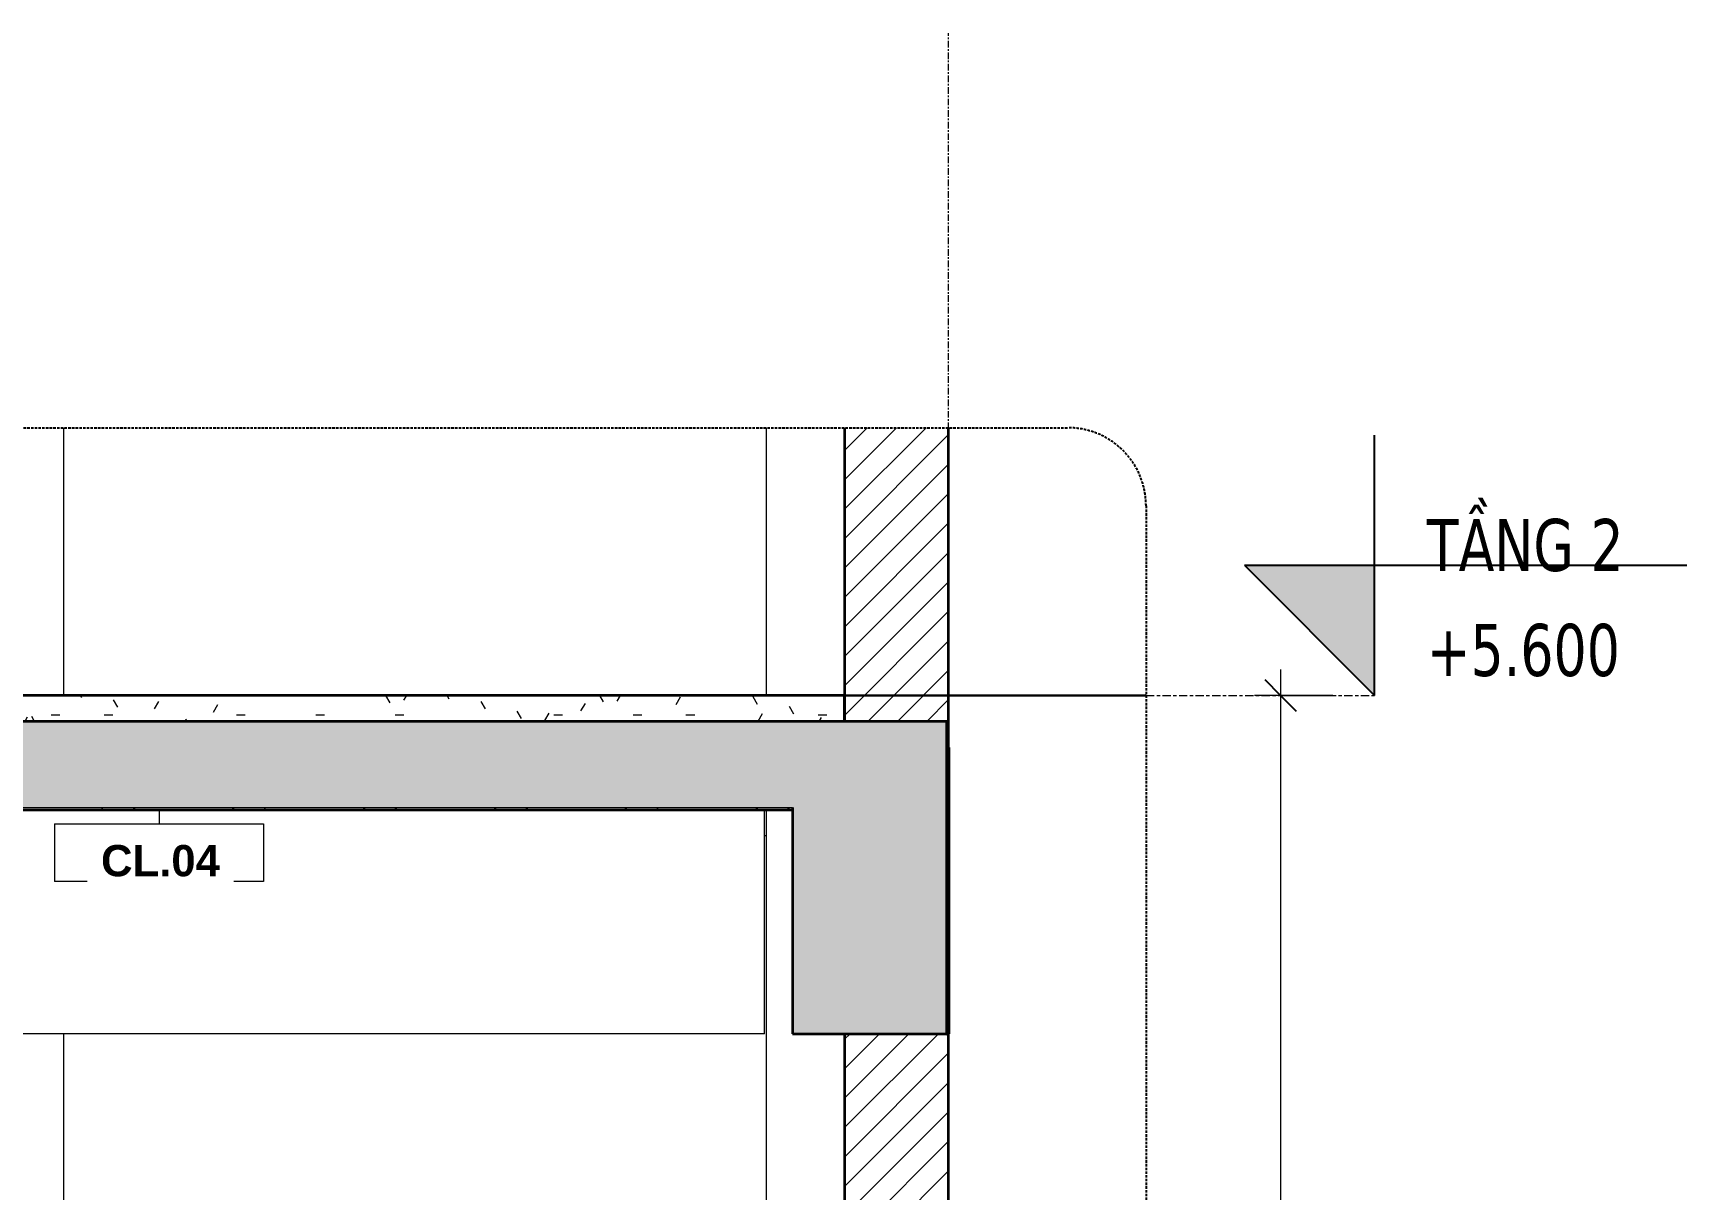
# Model space of a CAD drawing. Header units: millimetres. Extents: x 31157 to 224036, y 218 to 80529.
# Drawn here: x 93386 to 96563, y 4650 to 6873 of the extents above; entities that cross this region are included whole.
import ezdxf

# ---------------------------------------------------------------- set-up
doc = ezdxf.new("R2010")
doc.units = ezdxf.units.MM
for name, pattern in [('Centre', [31.75, 6.35, -4.7625, 15.875, -4.7625]), ('Grid Line', [22.225, 12.7, -3.175, 3.175, -3.175]), ('Hidden', [7.14375, 4.7625, -2.38125]), ('IMPORT-CENTER _2_', [40.64, 25.4, -5.08, 5.08, -5.08])]:
    doc.linetypes.add(name, pattern=pattern)
for name, color, linetype, lineweight in [('0-5', 170, 'Continuous', 5), ('A-ANNO-DIMS', 211, 'Continuous', 9), ('A-ANNO-DIMS-50', 211, 'Continuous', 9), ('A-CLNG-IDEN', 151, 'Continuous', 9), ('A-DETL-GENF', 92, 'Continuous', 18), ('A-DETL-GENF-4', 92, 'Hidden', 25), ('A-DETL-GENF-5', 9, 'Continuous', 18), ('A-DETL-MEDM', 33, 'Continuous', 35), ('A-DETL-THIN', 151, 'Continuous', 18), ('A-FLOR-2', 7, 'Continuous', 18), ('A-FLOR-FNSH-1', 250, 'Continuous', 35), ('A-FLOR-LEVL', 51, 'Continuous', 9), ('A-FLOR-LEVL-1', 51, 'Continuous', 25), ('A-FLOR-LEVL-2', 51, 'Centre', 9), ('A-FLOR-PATT-1', 253, 'Continuous', 18), ('A-FLOR-PATT-4', 67, 'Continuous', 18), ('A-WALL-6', 250, 'Continuous', 35), ('A-WALL-PATT-2', 111, 'Continuous', 18), ('G-IMPT', 8, 'Continuous', 18), ('G-IMPT-5', 8, 'IMPORT-CENTER _2_', 18), ('M-EQPM', 50, 'Continuous', 18), ('M-EQPM-3', 50, 'Continuous', 25), ('S-BEAM-2', 7, 'Continuous', 18), ('S-BEAM-3', 130, 'Continuous', 50), ('S-COLS-8', 7, 'Continuous', 18), ('S-GRID-1', 1, 'Grid Line', 9)]:
    doc.layers.add(name, color=color, linetype=linetype, lineweight=lineweight)
doc.styles.add('Arial_B_3', font='arialbd.ttf', dxfattribs={"height": 60})
doc.styles.add('Tahoma_B_1', font='tahomabd.ttf', dxfattribs={"width": 0.85, "height": 100})
doc.styles.add('UTM Avo', font='', dxfattribs={"width": 0.9, "height": 125})
doc.styles.get('UTM Avo').set_extended_font_data('UTM Avo')
doc.dimstyles.new('1_Dim_chi_tiet_2_5', dxfattribs={"dimscale": 304.8, "dimtxt": 124.912619, "dimasz": 0.19685, "dimexe": 0.164042, "dimexo": 0.0625, "dimgap": 0.016404, "dimtad": 1, "dimdec": 0, "dimrnd": 5, "dimzin": 0, "dimdsep": 46, "dimtxsty": 'UTM Avo', "dimblk1": 'OBLIQUE', "dimblk2": 'OBLIQUE', "dimsah": 1, "dimcen": 0.09, "dimdle": 0.164042, "dimazin": 0, "dimtfac": 1, "dimtdec": 4, "dimtix": 1, "dimtmove": 0, "dimatfit": 3, "dimfxl": 0.328084, "dimfxlon": 1, "dimtvp": 1, "dimtolj": 1, "dimtzin": 0, "dimarcsym": 2})
pattern_1 = [(50, (71323.1, 15875), (364.368, -31.878), [38.1, -419.1]), (355, (71323.1, 15875), (-70.486, 382.113), [30.48, -335.28]), (100.451, (71353.47, 15872.34), (293.885, 350.233), [32.38, -356.18]), (46.184, (71323.1, 15976.6), (542.158, -84.086), [57.15, -628.65]), (96.636, (71368.3, 15969.6), (474.805, 494.855), [48.57, -534.27]), (351.184, (71323.1, 15976.6), (474.81, 494.85), [45.72, -502.92]), (21, (71373.9, 15951.2), (303.2285, -204.5305), [38.1, -419.1]), (326, (71373.9, 15951.2), (123.604, 368.376), [30.48, -335.28]), (71.451, (71399.18, 15934.16), (426.834, 163.843), [32.38, -356.18]), (37.5, (71323.11, 15875), (6.1766, 169.1102), [3.353, -327.863, 3.353, -337.007, -336.55]), (37.5, (71323.11, 15875), (6.1766, 169.1102), [-671.576, 3.353, -333.197]), (7.5, (71323.1, 15875), (133.639, 200.3615), [3.353, -190.703, 3.353, -320.243, -128.27]), (7.5, (71323.1, 15875), (133.639, 200.3615), [-517.652, 3.353, -124.917]), (327.5, (71209.82, 15875), (271.1818, -11.4584), [3.353, -123.647, 3.353, -392.887, -525.78]), (327.5, (71209.82, 15875), (271.1818, -11.4584), [-523.24, 3.353, -522.427]), (317.5, (71159.02, 15875), (296.2585, 50.853), [3.353, -161.747, 3.353, -259.791, -373.38]), (317.5, (71159.02, 15875), (296.2585, 50.853), [-428.244, 3.353, -370.027]), (45, (71323.1, 15875), (-125.7236, 125.7236), []), (45, (71323.1, 16065.5), (-125.7236, 125.7236), [])]
pattern_2 = [(45, (88231.17, 15875), (-28.28427, 28.28427), [])]

# ---------------------------------------------------------------- blocks, each defined once
blk = doc.blocks.new('NCV_TKTC_KET CAU_rvt-5-TKCS_CĂN HỘ LOẠI 2 - MẶT CẮT 4')
at = {"layer": 'A-FLOR-PATT-1'}
h = blk.add_hatch(dxfattribs=at)
h.set_pattern_fill('FP_17', color=256, style=0, pattern_type=2)
h.set_pattern_definition(pattern_1)
h.paths.add_polyline_path([(75336.9, 5380), (77936.9, 5380), (77936.9, 5385), (75336.9, 5385)])
h.paths.add_polyline_path([(78233.2, 5400), (78236.9, 5400), (78236.9, 5550), (78233.2, 5549.8), (78233.2, 5419.6)])
h = blk.add_hatch(dxfattribs=at)
h.set_pattern_fill('FP_17', color=256, style=0, pattern_type=2)
h.set_pattern_definition(pattern_1)
h.paths.add_polyline_path([(75336.9, 5380), (77936.9, 5380), (77936.9, 5385), (75336.9, 5385)])
h.paths.add_polyline_path([(78233.2, 5400), (78236.9, 5400), (78236.9, 5550), (78233.2, 5549.8), (78233.2, 5419.6)])
at = {"layer": 'A-FLOR-2'}
blk.add_line((77886.9, 5330), (77883.3, 5330), dxfattribs=at)
at = {"layer": 'A-FLOR-FNSH-1'}
for p, q in [((78236.9, 5550), (78233.2, 5550)), ((78236.9, 5380), (78236.9, 5550)), ((75336.9, 5380), (77936.9, 5380)), ((78233.2, 5380), (78236.9, 5380))]:
    blk.add_line(p, q, dxfattribs=at)
at = {"layer": 'S-BEAM-2'}
for p, q in [((77883.3, 4950), (77883.3, 5380)), ((76538.1, 4950), (76242, 4950)), ((77883.3, 4950), (76538.1, 4950))]:
    blk.add_line(p, q, dxfattribs=at)
at = {"layer": 'S-BEAM-3'}
for p, q in [((78236.9, 5500), (78233.2, 5500)), ((78236.9, 4950), (78236.9, 5500)), ((78233.2, 4950), (78236.9, 4950))]:
    blk.add_line(p, q, dxfattribs=at)
at = {"layer": 'S-COLS-8'}
for p, q in [((77886.9, 5600), (77886.9, 6114.3)), ((77886.9, 2200), (77886.9, 5380))]:
    blk.add_line(p, q, dxfattribs=at)
blk = doc.blocks.new('NCV_TKTC_TANG 2_rvt-5-TKCS_CĂN HỘ LOẠI 2 - MẶT CẮT 4')
at = {"layer": 'A-FLOR-PATT-4'}
h = blk.add_hatch(dxfattribs=at)
h.set_pattern_fill('FP_18', color=256, style=0, pattern_type=2)
h.set_pattern_definition([(0, (71323.11, 15875), (203.2, 50.8), [16.764, -135.636, 16.764, -135.636, -812.8]), (0, (71323.11, 15875), (203.2, 50.8), [-304.8, 16.764, -288.036, 16.764, -135.636, -355.6]), (0, (71323.11, 15875), (203.2, 50.8), [-762, 16.764, -84.836, 16.764, -237.236]), (120, (71399.31, 15900.4), (-145.5941, 150.57636), [16.764, -135.636, 16.764, -135.636, -812.8]), (120, (71399.31, 15900.4), (-145.5941, 150.57636), [-304.8, 16.764, -288.036, 16.764, -135.636, -355.6]), (120, (71399.31, 15900.4), (-145.5941, 150.57636), [-762, 16.764, -84.836, 16.764, -237.236]), (240, (71424.71, 16002), (-57.6059, -201.37636), [16.764, -135.636, 16.764, -135.636, -812.8]), (240, (71424.71, 16002), (-57.6059, -201.37636), [-304.8, 16.764, -288.036, 16.764, -135.636, -355.6]), (240, (71424.71, 16002), (-57.6059, -201.37636), [-762, 16.764, -84.836, 16.764, -237.236])])
h.paths.add_polyline_path([(76012.6, 5550), (78036.9, 5550), (78036.9, 5600), (75336.9, 5600), (75336.9, 5550), (75436.9, 5550)])
at = {"layer": 'A-FLOR-FNSH-1'}
for p, q in [((78036.9, 5600), (75336.9, 5600)), ((78036.9, 5550), (78036.9, 5600))]:
    blk.add_line(p, q, dxfattribs=at)
at = {"layer": 'S-COLS-8'}
blk.add_line((76536.9, 6114.3), (76536.9, 5600), dxfattribs=at)
blk = doc.blocks.new('NCV_TKTC_TANG 1_rvt-5-TKCS_CĂN HỘ LOẠI 2 - MẶT CẮT 4')
at = {"layer": 'S-COLS-8'}
blk.add_line((76536.9, 4950), (76536.9, 2200), dxfattribs=at)
blk = doc.blocks.new('TKTC_XREF_251221_MB TANG 2-7 - TKTC_XREF_260130_MB TANG 2-5_dwg_THU NUOC - THU NUOC-444531-TKCS_MB TẦNG 1-4746810-TKCS_CĂN HỘ LOẠI 2 - MẶT CẮT 4')
at = {"layer": 'G-IMPT'}
for p, q in [((77782.9, 5600), (77932.9, 5600)), ((77932.9, 5600), (77782.9, 5600)), ((77807.9, 5600), (77907.9, 5600)), ((77907.9, 5600), (77807.9, 5600)), ((77823.9, 5600), (77817.9, 5600)), ((77817.9, 5600), (77823.9, 5600)), ((77830.3, 5600), (77836.3, 5600)), ((77836.3, 5600), (77830.3, 5600)), ((77842.7, 5600), (77848.7, 5600)), ((77848.7, 5600), (77842.7, 5600)), ((77861.2, 5600), (77855.2, 5600)), ((77855.2, 5600), (77861.2, 5600)), ((77861.2, 5600), (77855.2, 5600)), ((77855.2, 5600), (77861.2, 5600)), ((77857.9, 5600), (77857.9, 5600)), ((77857.9, 5600), (77857.9, 5600)), ((77857.9, 5600), (77857.9, 5600)), ((77857.9, 5600), (77857.9, 5600)), ((77873.2, 5600), (77867.2, 5600)), ((77867.2, 5600), (77873.2, 5600)), ((77885.6, 5600), (77879.6, 5600)), ((77879.6, 5600), (77885.6, 5600)), ((77892, 5600), (77898, 5600)), ((77898, 5600), (77892, 5600))]:
    blk.add_line(p, q, dxfattribs=at)
blk = doc.blocks.new('TKTC_XREF_251221_MB TANG 2-7 - TKTC_XREF_260130_MB TANG 2-5_dwg_$cc-V55-TKCS_CĂN HỘ LOẠI 2 - MẶT CẮT 4')
at = {"layer": 'G-IMPT-5'}
for p, q in [((69683.5, 5600), (69804.6, 5600)), ((69744.5, 5600), (69743.7, 5600))]:
    blk.add_line(p, q, dxfattribs=at)
at = {"layer": 'M-EQPM'}
for p, q in [((69744.4, 5600), (69743.8, 5600)), ((69743.8, 5600), (69744.1, 5600)), ((69744.1, 5600), (69744.4, 5600)), ((69789.1, 5600), (69789.1, 5600))]:
    blk.add_line(p, q, dxfattribs=at)
blk = doc.blocks.new('TKTC_XREF_251221_MB TANG 2-7 - TKTC_XREF_260130_MB TANG 2-5_dwg_CUM U_DN100-V56-TKCS_CĂN HỘ LOẠI 2 - MẶT CẮT 4')
at = {"layer": 'G-IMPT'}
for p, q in [((69745.6, 5600), (69692.5, 5600)), ((69692.5, 5600), (69745.6, 5600)), ((69745.6, 5600), (69698.7, 5600)), ((69698.7, 5600), (69745.6, 5600)), ((69745.6, 5600), (69745.6, 5600)), ((69796.9, 5600), (69745.6, 5600)), ((69796.9, 5600), (69745.6, 5600)), ((69796.9, 5600), (69745.6, 5600)), ((69796.9, 5600), (69745.6, 5600)), ((69798.5, 5600), (69796.9, 5600)), ((69796.9, 5600), (69798.5, 5600)), ((69798.5, 5600), (69796.9, 5600)), ((69796.9, 5600), (69798.5, 5600)), ((69802.2, 5600), (69798.5, 5600)), ((69798.5, 5600), (69802.2, 5600)), ((69798.5, 5600), (69802.2, 5600)), ((69798.5, 5600), (69802.2, 5600)), ((69802.2, 5600), (69798.5, 5600)), ((69798.5, 5600), (69802.2, 5600)), ((69798.5, 5600), (69802.2, 5600)), ((69798.5, 5600), (69802.2, 5600)), ((69802.2, 5600), (69802.2, 5600)), ((69802.2, 5600), (69802.2, 5600)), ((69803, 5600), (69807.3, 5600)), ((69807.3, 5600), (69803, 5600)), ((69803, 5600), (69807.3, 5600)), ((69807.3, 5600), (69803, 5600)), ((69808.1, 5600), (69807.3, 5600)), ((69807.3, 5600), (69808.1, 5600)), ((69808.1, 5600), (69807.3, 5600)), ((69807.3, 5600), (69808.1, 5600))]:
    blk.add_line(p, q, dxfattribs=at)
blk = doc.blocks.new('TKTC_XREF_251221_MB TANG 2-7 - TKTC_XREF_251221_MB TANG 2-7-2039446-TKCS_CĂN HỘ LOẠI 2 - MẶT CẮT 4')
at = {"layer": 'M-EQPM'}
for p, q in [((77846.9, 5600), (77735, 5600)), ((77735, 5600), (77846.9, 5600)), ((77846.9, 5600), (77736.9, 5600)), ((77736.9, 5600), (77846.9, 5600)), ((77886.9, 5600), (77846.9, 5600)), ((77846.9, 5600), (77886.9, 5600)), ((77886.9, 5600), (77846.9, 5600)), ((77846.9, 5600), (77886.9, 5600)), ((77996.9, 5600), (77887, 5600)), ((77887, 5600), (77996.9, 5600)), ((78036.9, 5600), (77996.9, 5600)), ((77996.9, 5600), (78036.9, 5600))]:
    blk.add_line(p, q, dxfattribs=at)
at = {"layer": 'M-EQPM-3'}
for p, q in [((69151.9, 5600), (78236.9, 5600)), ((69763.6, 5600), (78238.6, 5600)), ((78236.9, 5600), (69765.2, 5600)), ((78616, 5600), (78236.9, 5600)), ((78236.9, 5600), (78616, 5600)), ((78616, 5600), (78236.9, 5600)), ((78236.9, 5600), (78616, 5600)), ((78238.6, 5600), (78236.9, 5600)), ((78616, 5600), (78238.6, 5600)), ((78238.6, 5600), (78616, 5600)), ((78616, 5600), (78238.6, 5600)), ((78238.6, 5600), (78616, 5600))]:
    blk.add_line(p, q, dxfattribs=at)
for name, p in [('TKTC_XREF_251221_MB TANG 2-7 - TKTC_XREF_260130_MB TANG 2-5_dwg_$cc-V55-TKCS_CĂN HỘ LOẠI 2 - MẶT CẮT 4', (8050, 0)), ('TKTC_XREF_251221_MB TANG 2-7 - TKTC_XREF_260130_MB TANG 2-5_dwg_$cc-V55-TKCS_CĂN HỘ LOẠI 2 - MẶT CẮT 4', (8050, 0)), ('TKTC_XREF_251221_MB TANG 2-7 - TKTC_XREF_260130_MB TANG 2-5_dwg_CUM U_DN100-V56-TKCS_CĂN HỘ LOẠI 2 - MẶT CẮT 4', (8050, 0)), ('TKTC_XREF_251221_MB TANG 2-7 - TKTC_XREF_260130_MB TANG 2-5_dwg_CUM U_DN100-V56-TKCS_CĂN HỘ LOẠI 2 - MẶT CẮT 4', (8050, 0)), ('TKTC_XREF_251221_MB TANG 2-7 - TKTC_XREF_260130_MB TANG 2-5_dwg_THU NUOC - THU NUOC-444531-TKCS_MB TẦNG 1-4746810-TKCS_CĂN HỘ LOẠI 2 - MẶT CẮT 4', (0, 0)), ('TKTC_XREF_251221_MB TANG 2-7 - TKTC_XREF_260130_MB TANG 2-5_dwg_THU NUOC - THU NUOC-444531-TKCS_MB TẦNG 1-4746810-TKCS_CĂN HỘ LOẠI 2 - MẶT CẮT 4', (0.5, 0)), ('TKTC_XREF_251221_MB TANG 2-7 - TKTC_XREF_260130_MB TANG 2-5_dwg_THU NUOC - THU NUOC-444531-TKCS_MB TẦNG 1-4746810-TKCS_CĂN HỘ LOẠI 2 - MẶT CẮT 4', (2.7, 0)), ('TKTC_XREF_251221_MB TANG 2-7 - TKTC_XREF_260130_MB TANG 2-5_dwg_$cc-V55-TKCS_CĂN HỘ LOẠI 2 - MẶT CẮT 4', (8200.1, 0)), ('TKTC_XREF_251221_MB TANG 2-7 - TKTC_XREF_260130_MB TANG 2-5_dwg_CUM U_DN100-V56-TKCS_CĂN HỘ LOẠI 2 - MẶT CẮT 4', (8200, 0))]:
    blk.add_blockref(name, p)
blk = doc.blocks.new('BORDER VIEW - BORDER VIEW-2582139-TKCS_CĂN HỘ LOẠI 2 - MẶT CẮT 4')
at = {"layer": 'A-DETL-GENF-4'}
for p, q in [((69301.9, 6114.3), (78466, 6114.3)), ((78616, 5964.3), (78616, 1750))]:
    blk.add_line(p, q, dxfattribs=at)
blk.add_arc((78466, 5964.3), 150, 0, 90, dxfattribs=at)
blk = doc.blocks.new('Level - CAO ĐỘ LEVEL-350587-TKCS_CĂN HỘ LOẠI 2 - MẶT CẮT 4')
at = {"layer": 'A-FLOR-LEVL'}
blk.add_hatch(color=256, dxfattribs=at).paths.add_polyline_path([(79055.1, 2450), (79055.1, 2200), (78805.1, 2450)])
at = {"layer": 'A-FLOR-LEVL-1'}
for p, q in [((79055.1, 2200), (79055.1, 2700)), ((78805.1, 2450), (79055.1, 2200)), ((78805.1, 2450), (79655.1, 2450))]:
    blk.add_line(p, q, dxfattribs=at)
blk = doc.blocks.new('DIMBLOCK94-TKCS_CĂN HỘ LOẠI 2 - MẶT CẮT 4')
at = {"layer": 'A-ANNO-DIMS-50', "lineweight": 25}
for p, q in [((95782.7, 5600), (95752.7, 5630)), ((95782.7, 5600), (95812.7, 5570)), ((95782.7, 2200), (95752.7, 2230)), ((95782.7, 2200), (95812.7, 2170))]:
    blk.add_line(p, q, dxfattribs=at)
at = {"layer": 'A-ANNO-DIMS-50'}
for p, q in [((95782.7, 5650), (95782.7, 2150)), ((95882.7, 5600), (95732.7, 5600)), ((95782.7, 5600), (95882.7, 5600)), ((95882.7, 2200), (95732.7, 2200)), ((95782.7, 2200), (95882.7, 2200))]:
    blk.add_line(p, q, dxfattribs=at)
at = {"layer": 'A-ANNO-DIMS-50', "color": 0, "insert": (95620.3, 3728.8), "char_height": 125, "width": 410.824, "attachment_point": 1, "rotation": 90, "line_spacing_factor": 1.110334, "style": 'UTM Avo'}
blk.add_mtext('3400', dxfattribs=at)
blk = doc.blocks.new('_Oblique')
at = {"color": 0, "linetype": 'ByBlock', "lineweight": -2}
blk.add_line((-0.5, -0.5), (0.5, 0.5), dxfattribs=at)
blk = doc.blocks.new('M_Ceiling Tag w Height - M_Ceiling Tag-4076437-TKCS_CĂN HỘ LOẠI 2 - MẶT CẮT 4')
at = {"layer": 'A-CLNG-IDEN'}
for p, q in [((76519.6, 5353.5), (76519.6, 5242.3)), ((76519.6, 5353.5), (76920.7, 5353.5)), ((76920.7, 5353.5), (76920.7, 5242.3)), ((76920.7, 5242.3), (76519.6, 5242.3))]:
    blk.add_line(p, q, dxfattribs=at)

msp = doc.modelspace()

# ---------------------------------------------------------------- hatches: boundary and pattern name
at = {"layer": 'A-DETL-GENF-5'}
h = msp.add_hatch(dxfattribs=at)
h.set_pattern_fill('FP_17', color=256, style=0, pattern_type=2)
h.set_pattern_definition([(50, (88231.17, 15875), (364.368, -31.878), [38.1, -419.1]), (355, (88231.17, 15875), (-70.486, 382.113), [30.48, -335.28]), (100.451, (88261.53, 15872.34), (293.885, 350.233), [32.38, -356.18]), (46.184, (88231.17, 15976.6), (542.158, -84.086), [57.15, -628.65]), (96.636, (88276.35, 15969.6), (474.805, 494.855), [48.57, -534.27]), (351.184, (88231.17, 15976.6), (474.81, 494.85), [45.72, -502.92]), (21, (88281.97, 15951.2), (303.2285, -204.5305), [38.1, -419.1]), (326, (88281.97, 15951.2), (123.604, 368.376), [30.48, -335.28]), (71.451, (88307.24, 15934.16), (426.834, 163.843), [32.38, -356.18]), (37.5, (88231.17, 15875), (6.1766, 169.1102), [3.353, -327.863, 3.353, -337.007, -336.55]), (37.5, (88231.17, 15875), (6.1766, 169.1102), [-671.576, 3.353, -333.197]), (7.5, (88231.17, 15875), (133.639, 200.3615), [3.353, -190.703, 3.353, -320.243, -128.27]), (7.5, (88231.17, 15875), (133.639, 200.3615), [-517.652, 3.353, -124.917]), (327.5, (88117.88, 15875), (271.1818, -11.4584), [3.353, -123.647, 3.353, -392.887, -525.78]), (327.5, (88117.88, 15875), (271.1818, -11.4584), [-523.24, 3.353, -522.427]), (317.5, (88067.08, 15875), (296.2585, 50.853), [3.353, -161.747, 3.353, -259.791, -373.38]), (317.5, (88067.08, 15875), (296.2585, 50.853), [-428.244, 3.353, -370.027]), (45, (88231.17, 15875), (-125.7236, 125.7236), []), (45, (88231.17, 16065.5), (-125.7236, 125.7236), [])])
h.paths.add_polyline_path([(94945, 4950), (95141.3, 4950), (95141.3, 5550), (92145, 5550), (92145, 5500), (90245, 5500), (90245, 5550), (86060, 5550), (86060, 5380), (86645, 5380), (86645, 5100), (87045, 5100), (87045, 5380), (89941.3, 5380), (89941.3, 4950), (90244.9, 4950), (90245, 5330), (92245, 5330), (92245, 5385), (94845, 5385), (94845, 4950)])
at = {"layer": 'A-WALL-PATT-2'}
h = msp.add_hatch(dxfattribs=at)
h.set_pattern_fill('FP_16', color=256, style=0, pattern_type=2)
h.set_pattern_definition(pattern_2)
h.paths.add_polyline_path([(95143.3, 5550), (95145, 5550), (95145, 6114.3), (94945, 6114.3), (94945, 5550), (95141.3, 5550)])
h = msp.add_hatch(dxfattribs=at)
h.set_pattern_fill('FP_16', color=256, style=0, pattern_type=2)
h.set_pattern_definition(pattern_2)
h.paths.add_polyline_path([(95145, 2150), (95145, 5400), (95141.3, 5400), (95141.3, 4950), (94945, 4950), (94945, 2150), (95141.3, 2150)])

# ---------------------------------------------------------------- linework, layer by layer
at = {"layer": 'A-CLNG-IDEN'}
msp.add_line((93628.2, 5379.1), (93628.2, 5353.5), dxfattribs=at)
at = {"layer": 'A-DETL-MEDM'}
for p, q in [((95141.3, 5550), (92145, 5550)), ((95141.3, 4950), (95141.3, 5550)), ((94845, 5385), (94845, 4950)), ((94845, 4950), (95141.3, 4950))]:
    msp.add_line(p, q, dxfattribs=at)
at = {"layer": 'A-DETL-THIN'}
msp.add_line((92245, 5385), (94845, 5385), dxfattribs=at)
at = {"layer": 'A-FLOR-LEVL-2'}
msp.add_line((85543.4, 5600), (95963.1, 5600), dxfattribs=at)
at = {"layer": 'A-WALL-6'}
for p, q in [((94945, 6114.3), (94945, 5550)), ((95145, 5550), (95145, 6114.3)), ((95141.3, 5550), (95145, 5550)), ((95145, 5400), (95141.3, 5400)), ((95145, 2150), (95145, 5400)), ((94945, 4950), (94945, 2150))]:
    msp.add_line(p, q, dxfattribs=at)
at = {"layer": 'S-GRID-1'}
for p, q in [((95145, 5622.6), (95145, 6872.6)), ((95145, 1943), (95145, 5622.6))]:
    msp.add_line(p, q, dxfattribs=at)

# ---------------------------------------------------------------- block references
at = {"layer": '0-5'}
for name in ['NCV_TKTC_KET CAU_rvt-5-TKCS_CĂN HỘ LOẠI 2 - MẶT CẮT 4', 'NCV_TKTC_TANG 2_rvt-5-TKCS_CĂN HỘ LOẠI 2 - MẶT CẮT 4', 'NCV_TKTC_TANG 1_rvt-5-TKCS_CĂN HỘ LOẠI 2 - MẶT CẮT 4']:
    msp.add_blockref(name, (16908.1, 0), dxfattribs=at)
at = {"layer": 'A-CLNG-IDEN'}
msp.add_blockref('M_Ceiling Tag w Height - M_Ceiling Tag-4076437-TKCS_CĂN HỘ LOẠI 2 - MẶT CẮT 4', (16908.1, 0), dxfattribs=at)
at = {"layer": 'A-DETL-GENF'}
msp.add_blockref('BORDER VIEW - BORDER VIEW-2582139-TKCS_CĂN HỘ LOẠI 2 - MẶT CẮT 4', (16908.1, 0), dxfattribs=at)
at = {"layer": 'A-FLOR-LEVL-1'}
msp.add_blockref('Level - CAO ĐỘ LEVEL-350587-TKCS_CĂN HỘ LOẠI 2 - MẶT CẮT 4', (16908.1, 3400), dxfattribs=at)
at = {"layer": 'M-EQPM'}
msp.add_blockref('TKTC_XREF_251221_MB TANG 2-7 - TKTC_XREF_251221_MB TANG 2-7-2039446-TKCS_CĂN HỘ LOẠI 2 - MẶT CẮT 4', (16908.1, 0), dxfattribs=at)

# ---------------------------------------------------------------- texts
at = {"layer": 'A-FLOR-LEVL', "char_height": 100, "line_spacing_factor": 0.996129, "style": 'Tahoma_B_1'}
for s, insert, width, attachment_point in [('\\pt510,1020,1530,2040,2550,3060,3570,4080,4590,5100,5610,6120,6630,7140,7650,8160,8670,9180,9690,10200,10710,11220,11730,12240,12750,13260,13770,14280,14790,15300,15810,16320;TẦNG 2', (96063.4, 5837.2), 452.625, 7), ('\\pt212.5,425,637.5,850,1062.5,1275,1487.5,1700,1912.5,2125,2337.5,2550,2762.5,2975,3187.5,3400,3612.5,3825,4037.5,4250,4462.5,4675,4887.5,5100,5312.5,5525,5737.5,5950,6162.5,6375,6587.5,6800;+5.600', (96063.4, 5737.5), 441.575, 1)]:
    msp.add_mtext(s, dxfattribs=dict(at, insert=insert, width=width, attachment_point=attachment_point))

# ---------------------------------------------------------------- dimensions: what is measured, and where the dimension line sits
at = {"layer": 'A-ANNO-DIMS'}
dim = msp.add_linear_dim(base=(95782.7, 2200), p1=(95882.7, 5600), p2=(95882.7, 2200), angle=90, dimstyle='1_Dim_chi_tiet_2_5', override={"dimpost": '<>', "dimfxl": 3400}, dxfattribs=at)
dim.commit()
dim.dimension.update_dxf_attribs({"geometry": 'DIMBLOCK94-TKCS_CĂN HỘ LOẠI 2 - MẶT CẮT 4', "text_midpoint": (95713, 3900)})

# ---------------------------------------------------------------- next in the draw order: texts
at = {"layer": 'A-CLNG-IDEN', "insert": (93631, 5282.2), "char_height": 60, "width": 251.5, "attachment_point": 5, "line_spacing_factor": 0.936439, "style": 'Arial_B_3', "bg_fill": 3, "box_fill_scale": 1.25, "bg_fill_color": 256, "bg_fill_true_color": 13158600, "bg_fill_transparency": 0}
msp.add_mtext('\\pt634.9998,1270.0002,1905,2539.9998,3175.0002,3810,4444.9998,5080.0002,5715,6349.9998,6985.0002,7620,8254.9998,8890.0002,9525,10159.9998,10795.0002,11430,12064.9998,12700.0002,13335,13969.9998,14605.0002,15240,15874.9998,16510.0002,17145,17779.9998,18415.0002,19050,19684.9998,20320.0002;CL.04', dxfattribs=at)

doc.saveas('drawing.dxf')
